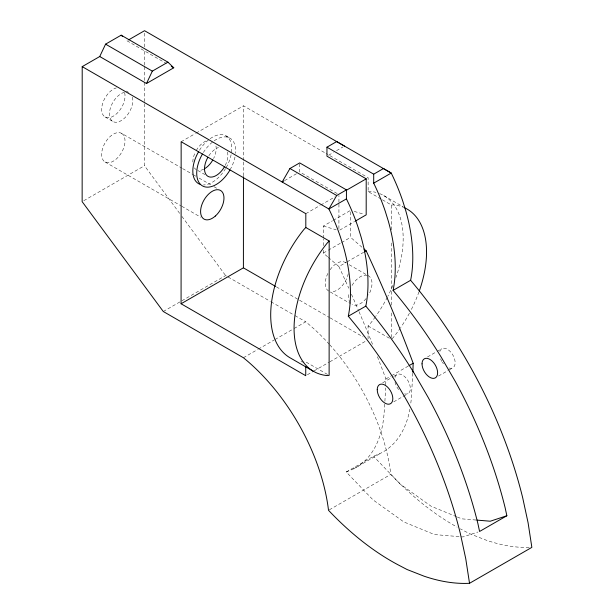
<?xml version="1.0" encoding="UTF-8"?>
<svg xmlns="http://www.w3.org/2000/svg" width="614" height="614" viewBox="0 0 614 614"><rect width="100%" height="100%" fill="white"/><g stroke="black" fill="none" stroke-linecap="round" stroke-linejoin="round"><path stroke-width="0.46" stroke-dasharray="3.07 2.3" d="M179.656 213.35L144.474 165.726L144.505 102.523M144.505 101.563L144.513 81.455M144.52 80.495L144.52 66.128M144.52 65.176L144.528 50.809M144.536 46.979L144.543 32.619M243.451 175.796L243.459 161.413M243.459 160.454L243.482 105.808L325.213 152.97M299.686 163.8L299.678 171.905L337.301 193.617M327.569 256.759L323.325 253.075L323.325 250.282M323.325 245.631L323.332 239.107M323.332 238.178L323.332 226.075L332.412 220.84M338.92 228.669L338.936 203.088M338.936 202.136L338.936 195.505M368.07 338.851L368.078 325.95L370.027 323.9A93.658 54.086 -60 0 0 375.07 317.269M381.033 199.005L368.139 191.56L368.147 177.745L326.042 153.446M391.448 337.531L391.463 312.756M391.463 305.127L391.494 242.223M391.502 229.836L391.517 205.053L381.839 199.473M385.73 385.116L385.899 378.976L384.61 375.469A939.382 542.784 60 0 0 377.234 356.212M384.909 401.287L385.584 387.971M412.808 373.205L411.342 397.795A137.713 79.567 60 0 1 410.612 404.695M384.771 404.142L384.072 413.514A137.713 79.567 60 0 1 353.541 468.873L346.235 471.989L373.059 499.911L403.82 521.938L434.489 534.564L462.987 536.943L477.93 532.008M392.1 338.759L393.397 337.385A93.658 54.086 -60 0 0 400.067 328.452M181.153 141.734L195.283 133.591M196.112 133.108L243.482 105.808M83.803 200.694L144.474 165.726M284.535 180.631L298.082 172.818M328.544 155.265L333.325 152.51M336.51 150.668L342.888 146.999M305.818 213.672L319.94 205.529M320.777 205.053L334.906 196.91M163.286 311.505L225.622 275.579L227.272 276.53M333.233 220.365L350.556 210.379L350.594 237.357L361.922 247.173M339.749 230.089L354.623 221.516M323.325 253.075L327.454 250.696M328.283 250.22L340.678 243.075M341.499 242.599L350.594 237.357M328.283 257.373L338.905 266.568L346.342 262.285M347.163 261.81L363.695 252.277M243.397 357.732L257.527 349.589M258.356 349.113L274.143 340.01M274.98 339.527L293.262 328.989M294.091 328.513L305.726 321.805A152.318 88.009 60 0 1 329.135 344.101M307.399 374.74L313.217 371.393M314.046 370.91L329.004 362.291M329.841 361.807L366.404 340.732M385.899 378.976L390.857 376.113M391.678 375.638L408.21 366.113M382.706 382.775L393.067 376.804M393.866 376.344L397.051 374.509M427.505 356.957L436.27 351.899M437.068 351.438L441.85 348.683M393.72 401.863L408.064 393.597M438.519 376.044L448.082 370.534M448.88 370.073L452.863 367.778M346.235 471.989L373.504 456.271L380.81 453.155A137.713 79.567 60 0 0 409.868 409.262M353.541 468.873L380.81 453.155M329.342 509.82L390.842 474.369A231.455 133.737 60 0 0 457.138 527.119M368.139 191.56L370.088 191.376A93.658 54.086 -60 0 1 375.891 192.382M391.517 205.053L393.459 204.861A93.658 54.086 -60 0 1 403.805 207.425M476.011 520.035L461.759 518.845L457.392 517.049M354.232 211.431L363.434 214.056M323.332 226.075L336.173 229.774M456.517 516.689L431.089 506.22L400.328 484.193L373.504 456.271M127.014 40.808L166.379 63.526M383.796 195.628L403.145 206.788M226.082 135.924L229.974 138.173M126.292 91.064L128.633 92.407M105.078 116.982L112.869 121.48M197.8 170.492L204.807 174.537M121.595 133.368A16.532 9.548 -60 0 1 116.345 158.98A16.532 9.548 -60 0 1 102.039 150.691A16.532 9.548 -60 0 1 121.595 133.368L181.79 168.106M182.619 168.581L193.333 174.767M194.162 175.243L195.812 176.195M199.105 178.098L210.656 184.76M213.948 186.664L217.249 188.567M349.243 264.734L368.584 275.901A16.532 9.548 -60 0 1 368.577 294.996M105.055 161.996L180.923 205.774M181.744 206.25L200.709 217.195M330.286 291.965L350.433 303.592M368.078 325.95L390.642 338.974M276.43 286.892L298.719 299.755M299.548 300.231L329.265 317.377M330.094 317.86L363.112 336.909M228.093 277.006L270.214 301.313M271.043 301.789L294.167 315.135M294.989 315.611L305.726 321.805M327.508 374.44L305.741 361.884L303.8 362.076A93.658 54.086 -60 0 1 298.934 361.301M181.928 216.427L225.622 275.579M395.032 377.38A11.021 6.37 60 0 1 408.064 380.872A11.021 6.37 60 0 1 404.565 393.912M398.655 389.598A11.021 6.37 60 0 1 395.032 382.038M529.168 547.465A231.455 133.737 60 0 1 486.28 540.213L469.388 533.589L461.889 529.675A231.455 133.737 60 0 1 460.308 528.838M329.764 344.792A152.318 88.009 60 0 1 390.842 474.369M338.905 266.568A939.382 542.784 60 0 1 348.767 288.219M351.469 294.29A939.382 542.784 60 0 1 358.277 309.947M359.021 311.682A939.382 542.784 60 0 1 373.089 345.713M330.079 269.753A16.532 9.548 -60 0 1 347.063 264.135M348.23 273.714A16.532 9.548 -60 0 1 331.092 291.78M328.674 291.036A16.532 9.548 -60 0 1 327.861 273.46M352.06 285.426A16.532 9.548 -60 0 1 368.584 275.901M366.151 298.534A16.532 9.548 -60 0 1 352.045 304.521M350.195 302.794A16.532 9.548 -60 0 1 349.028 293.223M439.831 351.561A11.021 6.37 60 0 1 448.711 350.149A11.021 6.37 60 0 1 455.12 363.496A11.021 6.37 60 0 1 447.353 367.233M443.454 363.78A11.021 6.37 60 0 1 442.341 362.237M441.842 361.416A11.021 6.37 60 0 1 440.606 358.837M210.134 138.672A27.546 15.91 -60 0 1 231.44 152.932M231.11 154.751A27.546 15.91 -60 0 1 226.067 167.752M225.614 168.52A27.546 15.91 -60 0 1 203.441 184.921M199.458 150.269A27.546 15.91 -60 0 1 209.405 139.201M379.552 193.579A93.658 54.086 -60 0 1 395.923 277.467M392.906 285.326A93.658 54.086 -60 0 1 387.787 296.401M387.357 297.237A93.658 54.086 -60 0 1 375.614 316.502M418.978 291.85A93.658 54.086 -60 0 1 411.157 309.886M409.408 313.232A93.658 54.086 -60 0 1 400.604 327.676M124.642 92.676A16.532 9.548 -60 0 1 114.357 115.539A16.532 9.548 -60 0 1 101.709 108.21A16.532 9.548 -60 0 1 116.376 87.886M203.357 152.518A27.546 15.91 -60 0 1 225.223 136.876A27.546 15.91 -60 0 1 235.553 153.385M235.008 157A27.546 15.91 -60 0 1 230.403 169.218M227.487 152.019A16.532 9.548 -60 0 1 224.877 166.056M208.844 155.772A16.532 9.548 -60 0 1 218.484 147.467M215.974 146.032A16.532 9.548 -60 0 1 213.588 158.542M203.741 169.195A16.532 9.548 -60 0 1 198.66 170.339M196.242 169.587A16.532 9.548 -60 0 1 194.385 167.868M192.819 162.019A16.532 9.548 -60 0 1 195.429 152.019M196.25 150.499A16.532 9.548 -60 0 1 207.54 140.491M132.432 97.165A16.532 9.548 -60 0 1 122.155 120.037A16.532 9.548 -60 0 1 109.499 112.707A16.532 9.548 -60 0 1 124.174 92.384"/><path stroke-width="0.92" d="M99.737 56.526L146.485 83.504L173.762 67.786L167.921 62.152L121.173 35.175L105.585 44.154L99.737 56.526L82.207 66.627L82.146 201.653L163.286 311.505L243.397 357.732A152.318 88.009 60 0 1 328.513 510.295A231.455 133.737 60 0 0 399.56 565.601L407.051 569.516L423.952 576.139A231.455 133.737 60 0 0 469.526 583.3L531.854 547.373L528.094 522.813L522.691 497.762A327.907 189.465 60 0 0 410.62 280.291A142.77 82.491 60 0 0 405.777 210.794L402.845 201.323A142.77 82.491 60 0 0 391.225 173.056L383.443 168.543L373.703 174.161L326.955 147.183L326.947 156.186L366.205 178.835L366.19 214.846L355.445 221.04M305.741 366.489L305.734 375.699L181.076 303.761L181.153 141.734L305.818 213.672L305.81 227.495L303.861 229.544A93.658 54.086 -60 0 0 290.084 357.816L313.462 371.309M181.076 303.761L243.405 267.834L243.451 176.755M329.181 240.98L329.119 375.369L327.17 375.561A93.658 54.086 -60 0 1 327.231 243.037L329.181 240.98L305.81 227.495M373.703 174.161L373.696 183.164A142.77 82.491 60 0 1 385.316 211.431L388.248 220.902A142.77 82.491 60 0 1 393.09 290.399A327.907 189.465 60 0 1 441.42 357.501L455.411 381.655A327.907 189.465 60 0 1 505.161 507.862L506.857 515.745L479.588 531.463L477.892 523.581A327.907 189.465 60 0 0 428.142 397.373L414.151 373.22A327.907 189.465 60 0 0 365.821 306.117A142.77 82.491 60 0 0 360.978 236.62L358.039 227.149A142.77 82.491 60 0 0 346.426 198.882L346.434 189.88L299.686 162.902L289.946 168.512L282.148 182.005L283.737 181.092M364.048 249.008L366.174 250.85A939.382 542.784 60 0 1 411.879 359.75L413.168 363.258L412.854 372.253M146.485 83.504L152.333 71.132L167.921 62.152M346.434 189.88L336.695 195.49L328.897 208.983A142.77 82.491 60 0 1 340.509 237.257L343.449 246.721A142.77 82.491 60 0 1 348.291 316.225A327.907 189.465 60 0 1 460.362 533.689L465.757 558.74L469.526 583.3M128.602 39.887L144.543 30.7L391.225 173.056L373.696 183.164M326.955 147.183L336.695 141.565L344.477 146.078M346.373 190.271L366.205 178.835M346.426 198.882L328.897 208.983L82.207 66.627M364.524 251.801L366.174 250.85M348.291 316.225L365.821 306.117M393.09 290.399L410.62 280.291M409.031 365.637L413.168 363.258M506.857 515.745L490.264 521.217L476.963 520.112M171.298 66.366L173.762 67.786M105.585 44.154L152.333 71.132M289.946 168.512L336.695 195.49M243.405 267.834L275.602 286.416M121.173 35.175L122.47 36.426M200.034 184.33A27.546 15.91 -60 0 1 198.537 151.804M404.672 207.816A93.658 54.086 -60 0 1 419.301 290.959M229.958 169.994A27.546 15.91 -60 0 1 202.413 185.873A27.546 15.91 -60 0 1 202.428 154.053M224.455 166.808A16.532 9.548 -60 0 1 207.923 176.333A16.532 9.548 -60 0 1 207.939 157.238M212.766 160.062A16.532 9.548 -60 0 1 204.5 168.781M377.234 389.66A11.021 6.37 60 0 0 388.915 404.204A11.021 6.37 60 0 0 388.923 388.608A11.021 6.37 60 0 0 377.234 389.66M422.033 363.841A11.021 6.37 60 0 0 433.714 378.377A11.021 6.37 60 0 0 433.722 362.79A11.021 6.37 60 0 0 422.033 363.841M215.299 216.082A16.532 9.548 -60 0 0 220.549 190.47A16.532 9.548 -60 0 0 200.993 207.793A16.532 9.548 -60 0 0 215.299 216.082"/></g></svg>
